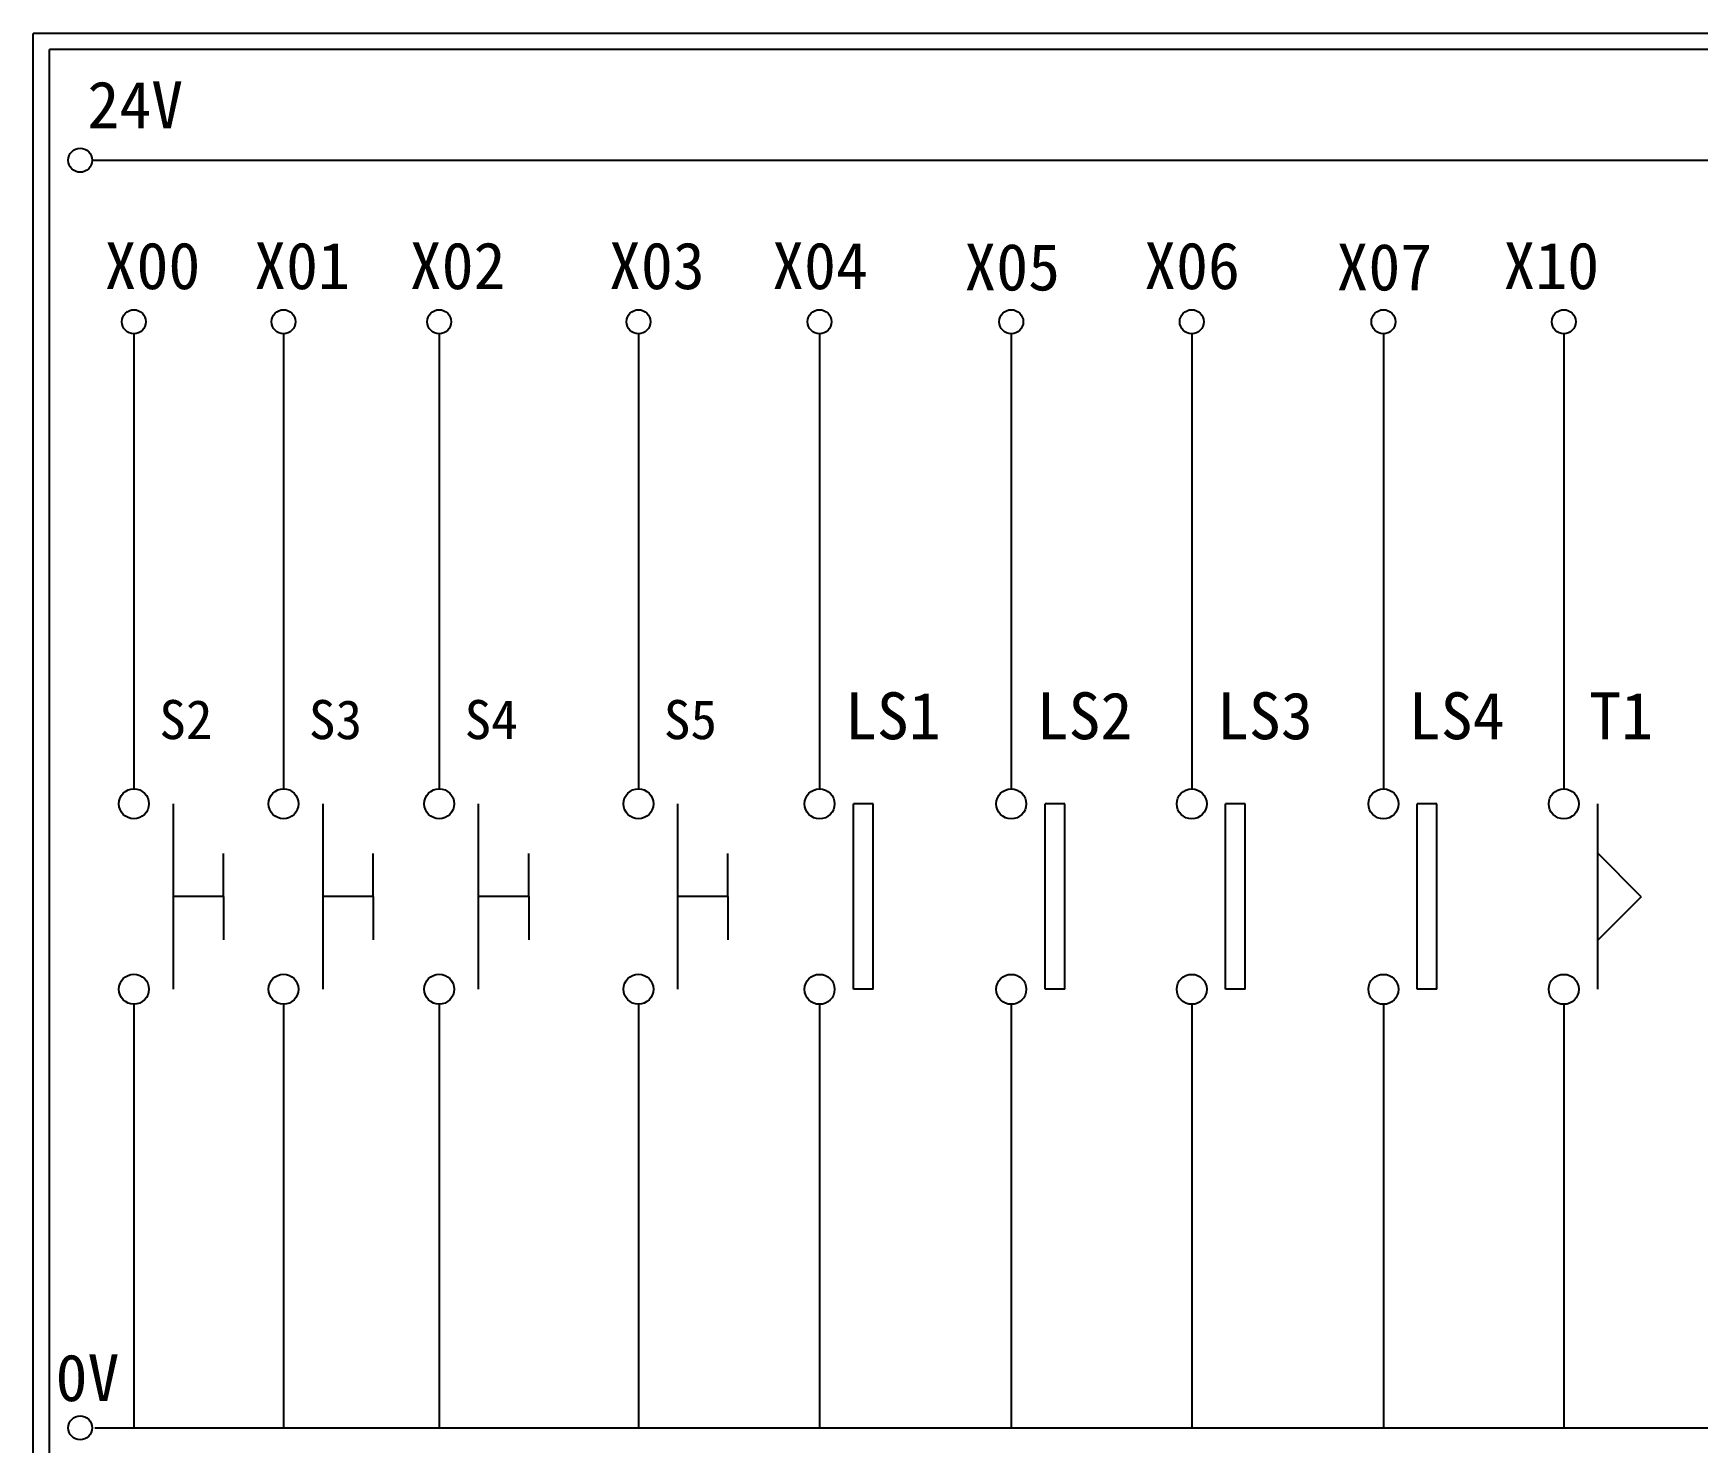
# Model space of a CAD drawing. Extents: x 275 to 562, y 265 to 469.
# Drawn here: x 274.9 to 402.6, y 360.8 to 468.9 of the extents above; entities that cross this region are included whole.
import ezdxf

# ---------------------------------------------------------------- set-up
doc = ezdxf.new("R2010")
doc.units = 0
doc.layers.get('0').update_dxf_attribs({"linetype": 'CONTINUOUS'})
doc.layers.add('圖框層', color=7, linetype='CONTINUOUS')
doc.layers.add('標尺寸層', color=3, linetype='CONTINUOUS')
doc.styles.add('STSL', font='KAIU.TTF')

msp = doc.modelspace()

# ---------------------------------------------------------------- linework, layer by layer
for p, q in [((339.35, 409.78), (337.85, 409.78)), ((354.06, 409.78), (352.56, 409.78)), ((367.9, 409.78), (366.4, 409.78)), ((382.62, 409.78), (381.11, 409.78)), ((289.49, 402.67), (289.49, 405.98)), ((300.98, 402.67), (300.98, 405.98)), ((312.92, 402.67), (312.92, 405.98)), ((328.21, 402.67), (328.21, 405.98)), ((289.49, 402.67), (289.49, 399.36)), ((300.98, 402.67), (300.98, 399.36)), ((312.92, 402.67), (312.92, 399.36)), ((328.21, 402.67), (328.21, 399.36)), ((339.35, 395.55), (337.85, 395.55)), ((354.06, 395.55), (352.56, 395.55)), ((367.9, 395.55), (366.4, 395.55)), ((382.62, 395.55), (381.11, 395.55))]:
    msp.add_line(p, q)
at = {"layer": '圖框層', "color": 7}
for p, q in [((561.9, 468.91), (274.9, 468.91)), ((274.9, 264.95), (274.9, 468.91)), ((560.65, 467.66), (276.15, 467.66)), ((276.15, 266.2), (276.15, 467.66))]:
    msp.add_line(p, q, dxfattribs=at)
at = {"layer": '標尺寸層', "color": 7}
for p, q in [((279.42, 459.17), (557.02, 459.17)), ((282.62, 445.86), (282.62, 410.94)), ((294.1, 445.86), (294.1, 410.94)), ((306.05, 445.86), (306.05, 410.94)), ((321.34, 445.86), (321.34, 410.94)), ((335.24, 445.86), (335.24, 410.93)), ((349.95, 445.86), (349.95, 410.93)), ((363.8, 445.86), (363.8, 410.93)), ((378.51, 445.86), (378.51, 410.93)), ((392.35, 445.86), (392.35, 410.93)), ((285.63, 409.79), (285.63, 395.56)), ((297.11, 409.79), (297.11, 395.56)), ((309.05, 409.79), (309.05, 395.56)), ((324.34, 409.79), (324.34, 395.56)), ((337.85, 395.55), (337.85, 409.78)), ((339.35, 395.55), (339.35, 409.78)), ((352.56, 395.55), (352.56, 409.78)), ((354.06, 395.55), (354.06, 409.78)), ((366.4, 395.55), (366.4, 409.78)), ((367.9, 395.55), (367.9, 409.78)), ((381.11, 395.55), (381.11, 409.78)), ((382.62, 395.55), (382.62, 409.78)), ((394.96, 395.55), (394.96, 409.78)), ((289.49, 402.67), (285.63, 402.67)), ((300.98, 402.67), (297.11, 402.67)), ((312.92, 402.67), (309.05, 402.67)), ((328.21, 402.67), (324.34, 402.67)), ((282.62, 394.41), (282.62, 361.9)), ((294.1, 394.41), (294.1, 361.9)), ((306.05, 394.41), (306.05, 361.9)), ((321.34, 394.41), (321.34, 361.9)), ((335.24, 394.41), (335.24, 361.9)), ((335.24, 394.4), (335.24, 361.9)), ((349.95, 394.41), (349.95, 361.9)), ((349.95, 394.4), (349.95, 361.9)), ((363.8, 394.41), (363.8, 361.9)), ((363.8, 394.4), (363.8, 361.9)), ((378.51, 394.41), (378.51, 361.9)), ((378.51, 394.4), (378.51, 361.9)), ((392.35, 394.41), (392.35, 361.9)), ((392.35, 394.4), (392.35, 361.9)), ((279.63, 361.9), (557.5, 361.9))]:
    msp.add_line(p, q, dxfattribs=at)
at = {"layer": '標尺寸層'}
for q in [(394.96, 406.01), (394.96, 399.32)]:
    msp.add_line((398.3, 402.66), q, dxfattribs=at)
at = {"layer": '標尺寸層', "color": 7}
for centre, radius in [((278.5, 459.17), 0.92), ((282.62, 446.78), 0.92), ((294.1, 446.78), 0.92), ((306.05, 446.78), 0.92), ((321.34, 446.78), 0.92), ((335.24, 446.78), 0.92), ((335.24, 446.78), 0.92), ((349.95, 446.78), 0.92), ((363.8, 446.78), 0.92), ((363.8, 446.78), 0.92), ((378.51, 446.78), 0.92), ((392.35, 446.78), 0.92), ((392.35, 446.78), 0.92), ((282.62, 409.79), 1.15), ((294.1, 409.79), 1.15), ((306.05, 409.79), 1.15), ((321.34, 409.79), 1.15), ((335.24, 409.78), 1.15), ((349.95, 409.78), 1.15), ((363.8, 409.78), 1.15), ((378.51, 409.78), 1.15), ((392.35, 409.78), 1.15), ((282.62, 395.56), 1.15), ((294.1, 395.56), 1.15), ((306.05, 395.56), 1.15), ((321.34, 395.56), 1.15), ((335.24, 395.55), 1.15), ((349.95, 395.55), 1.15), ((363.8, 395.55), 1.15), ((378.51, 395.55), 1.15), ((392.35, 395.55), 1.15), ((278.5, 361.9), 0.92)]:
    msp.add_circle(centre, radius, dxfattribs=at)

# ---------------------------------------------------------------- texts
at = {"layer": '圖框層', "color": 4, "style": 'STSL'}
for s, height, p in [('24V', 3.6, (279.05, 461.63)), ('X00', 3.6, (280.37, 449.28)), ('X01', 3.6, (291.85, 449.28)), ('X02', 3.6, (303.79, 449.28)), ('X03', 3.6, (319.08, 449.28)), ('X04', 3.6, (331.6, 449.28)), ('X05', 3.6, (346.35, 449.18)), ('X06', 3.6, (360.15, 449.28)), ('X07', 3.6, (374.91, 449.18)), ('X10', 3.6, (387.72, 449.28)), ('S2', 3, (284.57, 414.75)), ('S3', 3, (296.05, 414.75)), ('S4', 3, (308, 414.75)), ('S5', 3, (323.29, 414.75)), ('LS1', 3.6, (337.19, 414.74)), ('LS2', 3.6, (351.9, 414.74)), ('LS3', 3.6, (365.74, 414.74)), ('LS4', 3.6, (380.46, 414.74)), ('T1', 3.6, (394.3, 414.74)), ('0V', 3.6, (276.61, 363.95))]:
    msp.add_text(s, height=height, dxfattribs=at).set_placement(p)

doc.saveas('drawing.dxf')
